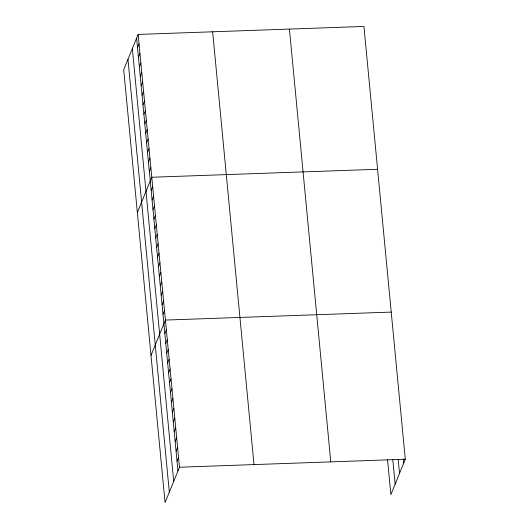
<?xml version="1.0" encoding="UTF-8"?>
<svg xmlns="http://www.w3.org/2000/svg" width="529" height="529" viewBox="0 0 529 529"><rect width="100%" height="100%" fill="white"/><g stroke="black" fill="none" stroke-linecap="round" stroke-linejoin="round"><path stroke-width="0.79" d="M138.129 34.425L123.707 69.755L165.061 502.55L179.476 467.219L138.129 34.425L363.939 26.45L405.293 459.245L390.871 494.575L387.512 459.423M137.52 47.67L139.034 43.947M138.426 57.192L139.947 53.469M139.339 66.707L140.853 62.991M140.245 76.229L141.765 72.513M141.157 85.751L142.671 82.035M142.07 95.273L143.584 91.557M142.975 104.795L144.496 101.079M143.888 114.317L145.402 110.601M144.794 123.839L146.315 120.116M145.706 133.361L147.221 129.638M146.612 142.883L148.133 139.16M147.525 152.405L149.046 148.682M148.437 161.927L149.952 158.204M149.343 171.449L150.864 167.726M137.355 212.579L151.77 177.248L377.587 169.273M151.162 190.486L152.683 186.77M152.074 200.008L153.595 196.292M152.987 209.53L154.501 205.814M153.893 219.052L155.414 215.336M154.805 228.574L156.32 224.858M155.711 238.096L157.232 234.373M156.624 247.618L158.138 243.895M157.53 257.14L159.05 253.417M158.442 266.662L159.963 262.939M159.355 276.184L160.869 272.461M160.261 285.706L161.781 281.983M161.173 295.222L162.687 291.505M162.079 304.744L163.6 301.027M162.992 314.266L164.512 310.549M151.003 355.402L165.418 320.071L391.235 312.09M164.836 333.601L166.357 329.878M165.775 343.407L167.296 339.691M166.714 353.22L168.229 349.497M167.653 363.026L169.168 359.31M168.586 372.839L170.107 369.116M169.525 382.646L171.046 378.929M170.464 392.458L171.978 388.742M171.403 402.271L172.917 398.549M172.335 412.078L173.856 408.362M173.274 421.891L174.795 418.168M174.213 431.697L175.727 427.981M175.152 441.51L176.666 437.787M176.084 451.316L177.605 447.6M177.023 461.129L178.544 457.406M179.476 467.219L405.293 459.245M403.382 458.874L403.772 462.961M398.192 459.496L399.521 473.395M392.789 459.615L395.13 484.141M289.423 29.082L330.777 461.877M212.645 31.793L253.999 464.588M136.608 38.148L177.962 470.936M132.349 48.575L173.704 481.37M127.965 59.327L169.32 492.115"/></g></svg>
